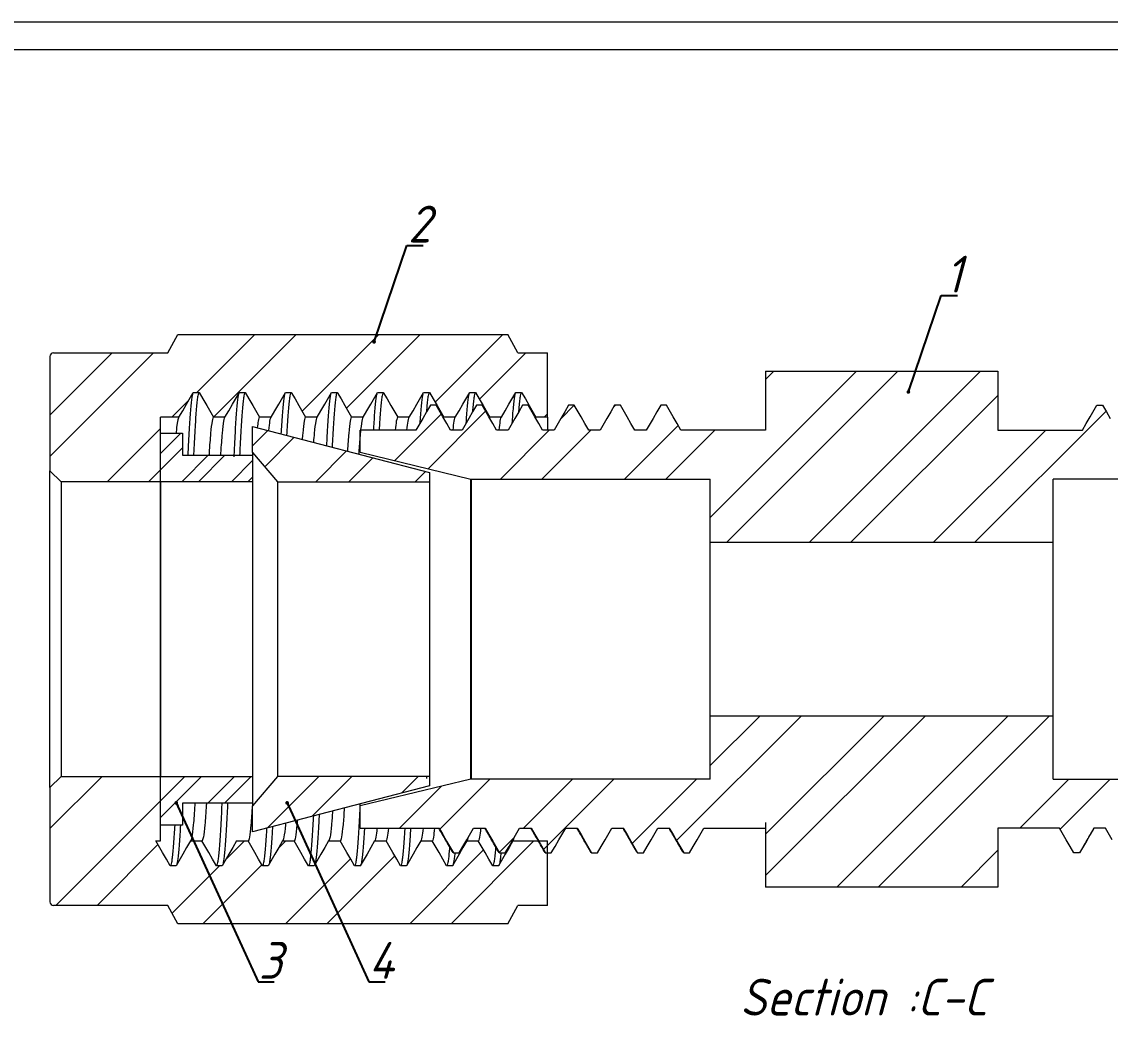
# Model space of a CAD drawing. Header units: millimetres. Extents: x 1580.7 to 1657.2, y 600 to 653.4.
# Drawn here: x 1607.15 to 1636.69, y 625.86 to 653.37 of the extents above; entities that cross this region are included whole.
import ezdxf

# ---------------------------------------------------------------- set-up
doc = ezdxf.new("R2010")
doc.units = ezdxf.units.MM
doc.linetypes.add('SLD-Solid', pattern=[0])
doc.styles.add('GENISO', font='geniso.shx', dxfattribs={"oblique": 15})
doc.dimstyles.new('Scale', dxfattribs={"dimscale": 0.2, "dimtxt": 2.5, "dimasz": 2.5, "dimexe": 1, "dimexo": 1, "dimgap": 0.2, "dimtad": 1, "dimdec": 1, "dimzin": 0, "dimtxsty": 'GENISO', "dimcen": 2.5, "dimclrd": 1, "dimclre": 1, "dimclrt": 7, "dimadec": 0, "dimazin": 0, "dimtfac": 1, "dimtdec": 1, "dimtmove": 0, "dimatfit": 3, "dimfxl": 1, "dimtzin": 0, "dimlwd": -1, "dimlwe": -1, "dimarcsym": 0})
pattern_1 = [(45, (1512.419, 629.7725), (-1.34704, 1.34704), []), (45, (1513.317, 629.7725), (-1.34704, 1.34704), [])]
pattern_2 = [(45, (1122.2181, 34.41785), (-0.6735192, 0.6735192), []), (45, (1122.6671, 34.41785), (-0.6735192, 0.6735192), [])]

msp = doc.modelspace()

# ---------------------------------------------------------------- hatches: boundary and pattern name
at = {"linetype": 'Continuous', "lineweight": 15, "true_color": 0xf26722}
h = msp.add_hatch(dxfattribs=at)
h.set_pattern_fill('ANSI32', color=30, scale=0.1, style=0)
h.set_pattern_definition(pattern_2)
h.paths.add_polyline_path([(1613.412, 641.602), (1613.412, 640.882), (1610.912, 640.882), (1610.912, 642.202), (1611.512, 642.202), (1611.512, 641.602)], flags=0)
h = msp.add_hatch(dxfattribs=at)
h.set_pattern_fill('ANSI32', color=30, scale=0.2, style=0)
h.set_pattern_definition(pattern_1)
h.paths.add_polyline_path([(1613.412, 642.382), (1618.212, 641.132), (1618.212, 640.882), (1614.09, 640.882), (1613.412, 641.676)], flags=0)
h = msp.add_hatch(dxfattribs=at)
h.set_pattern_fill('ANSI32', color=30, scale=0.1, style=0)
h.set_pattern_definition(pattern_2)
h.paths.add_polyline_path([(1610.912, 631.562), (1610.912, 632.882), (1613.412, 632.882), (1613.412, 632.162), (1611.512, 632.162), (1611.512, 631.562)], flags=0)
h = msp.add_hatch(dxfattribs=at)
h.set_pattern_fill('ANSI32', color=30, scale=0.2, style=0)
h.set_pattern_definition(pattern_1)
h.paths.add_polyline_path([(1614.09, 632.882), (1618.212, 632.882), (1618.212, 632.632), (1613.412, 631.382), (1613.412, 632.089)], flags=0)

# ---------------------------------------------------------------- linework, layer by layer
at = {"color": 5, "linetype": 'Continuous', "lineweight": 15}
for p, q in [((1611.112, 644.382), (1611.382, 644.882)), ((1611.382, 644.882), (1620.341, 644.882)), ((1620.612, 644.382), (1620.341, 644.882)), ((1607.912, 644.282), (1607.912, 641.182)), ((1608.012, 644.382), (1611.112, 644.382)), ((1620.612, 644.382), (1621.412, 644.382)), ((1621.412, 642.632), (1621.412, 644.382)), ((1627.333, 643.882), (1627.333, 642.282)), ((1627.333, 643.882), (1633.633, 643.882)), ((1627.333, 643.662), (1627.553, 643.882)), ((1633.633, 643.882), (1633.633, 642.282)), ((1611.218, 642.632), (1611.676, 643.09)), ((1611.619, 642.992), (1611.803, 643.309)), ((1611.803, 643.309), (1611.959, 643.309)), ((1611.959, 643.309), (1612.063, 643.129)), ((1612.063, 643.129), (1612.166, 642.949)), ((1612.869, 642.992), (1613.053, 643.309)), ((1613.053, 643.309), (1613.209, 643.309)), ((1613.209, 643.309), (1613.313, 643.129)), ((1613.313, 643.129), (1613.416, 642.949)), ((1614.119, 642.992), (1614.303, 643.309)), ((1614.303, 643.309), (1614.459, 643.309)), ((1614.459, 643.309), (1614.563, 643.129)), ((1614.563, 643.129), (1614.666, 642.949)), ((1615.369, 642.992), (1615.553, 643.309)), ((1615.553, 643.309), (1615.709, 643.309)), ((1615.709, 643.309), (1615.813, 643.129)), ((1615.813, 643.129), (1615.916, 642.949)), ((1616.619, 642.992), (1616.803, 643.309)), ((1616.803, 643.309), (1616.959, 643.309)), ((1616.959, 643.309), (1617.063, 643.129)), ((1617.063, 643.129), (1617.166, 642.949)), ((1617.869, 642.992), (1618.053, 643.309)), ((1618.053, 643.309), (1618.209, 643.309)), ((1618.209, 643.309), (1618.313, 643.129)), ((1618.313, 643.129), (1618.416, 642.949)), ((1619.119, 642.992), (1619.303, 643.309)), ((1619.303, 643.309), (1619.459, 643.309)), ((1619.459, 643.309), (1619.563, 643.129)), ((1619.563, 643.129), (1619.666, 642.949)), ((1620.369, 642.992), (1620.553, 643.309)), ((1620.553, 643.309), (1620.709, 643.309)), ((1620.709, 643.309), (1620.813, 643.129)), ((1620.813, 643.129), (1620.916, 642.949)), ((1611.412, 642.632), (1611.516, 642.812)), ((1611.516, 642.812), (1611.619, 642.992)), ((1612.166, 642.949), (1612.349, 642.632)), ((1612.662, 642.632), (1612.766, 642.812)), ((1612.766, 642.812), (1612.869, 642.992)), ((1613.416, 642.949), (1613.599, 642.632)), ((1613.912, 642.632), (1614.016, 642.812)), ((1614.016, 642.812), (1614.119, 642.992)), ((1614.666, 642.949), (1614.849, 642.632)), ((1615.162, 642.632), (1615.266, 642.812)), ((1615.266, 642.812), (1615.369, 642.992)), ((1615.916, 642.949), (1616.099, 642.632)), ((1616.412, 642.632), (1616.516, 642.812)), ((1616.516, 642.812), (1616.619, 642.992)), ((1617.166, 642.949), (1617.349, 642.632)), ((1617.662, 642.632), (1617.766, 642.812)), ((1617.766, 642.812), (1617.869, 642.992)), ((1618.132, 642.779), (1618.028, 642.599)), ((1618.236, 642.959), (1618.132, 642.779)), ((1618.392, 642.959), (1618.236, 642.959)), ((1618.575, 642.642), (1618.392, 642.959)), ((1618.416, 642.949), (1618.599, 642.632)), ((1618.912, 642.632), (1619.016, 642.812)), ((1619.016, 642.812), (1619.119, 642.992)), ((1619.382, 642.779), (1619.278, 642.599)), ((1619.486, 642.959), (1619.382, 642.779)), ((1619.642, 642.959), (1619.486, 642.959)), ((1619.825, 642.642), (1619.642, 642.959)), ((1619.666, 642.949), (1619.849, 642.632)), ((1620.162, 642.632), (1620.266, 642.812)), ((1620.266, 642.812), (1620.369, 642.992)), ((1620.632, 642.779), (1620.528, 642.599)), ((1620.736, 642.959), (1620.632, 642.779)), ((1620.892, 642.959), (1620.736, 642.959)), ((1621.075, 642.642), (1620.892, 642.959)), ((1620.916, 642.949), (1621.099, 642.632)), ((1621.775, 642.594), (1622.14, 642.959)), ((1621.882, 642.779), (1621.778, 642.599)), ((1621.986, 642.959), (1621.882, 642.779)), ((1622.142, 642.959), (1621.986, 642.959)), ((1622.325, 642.642), (1622.142, 642.959)), ((1623.132, 642.779), (1623.028, 642.599)), ((1623.236, 642.959), (1623.132, 642.779)), ((1623.199, 642.896), (1623.262, 642.959)), ((1623.392, 642.959), (1623.236, 642.959)), ((1623.575, 642.642), (1623.392, 642.959)), ((1624.382, 642.779), (1624.278, 642.599)), ((1624.486, 642.959), (1624.382, 642.779)), ((1624.642, 642.959), (1624.486, 642.959)), ((1624.825, 642.642), (1624.642, 642.959)), ((1636.14, 642.642), (1636.323, 642.959)), ((1636.323, 642.959), (1636.48, 642.959)), ((1636.48, 642.959), (1636.583, 642.779)), ((1636.583, 642.779), (1636.687, 642.599)), ((1611.412, 642.632), (1610.912, 642.632)), ((1610.912, 640.882), (1610.912, 642.632)), ((1612.662, 642.632), (1612.349, 642.632)), ((1613.912, 642.632), (1613.599, 642.632)), ((1615.162, 642.632), (1614.849, 642.632)), ((1616.412, 642.632), (1616.099, 642.632)), ((1617.662, 642.632), (1617.349, 642.632)), ((1618.028, 642.599), (1617.845, 642.282)), ((1618.679, 642.462), (1618.575, 642.642)), ((1618.912, 642.632), (1618.599, 642.632)), ((1618.783, 642.282), (1618.679, 642.462)), ((1619.278, 642.599), (1619.095, 642.282)), ((1619.929, 642.462), (1619.825, 642.642)), ((1620.162, 642.632), (1619.849, 642.632)), ((1620.033, 642.282), (1619.929, 642.462)), ((1620.528, 642.599), (1620.345, 642.282)), ((1621.179, 642.462), (1621.075, 642.642)), ((1621.412, 642.632), (1621.099, 642.632)), ((1621.283, 642.282), (1621.179, 642.462)), ((1621.321, 642.632), (1621.412, 642.723)), ((1621.778, 642.599), (1621.595, 642.282)), ((1622.429, 642.462), (1622.325, 642.642)), ((1622.533, 642.282), (1622.429, 642.462)), ((1623.028, 642.599), (1622.845, 642.282)), ((1623.679, 642.462), (1623.575, 642.642)), ((1623.783, 642.282), (1623.679, 642.462)), ((1624.278, 642.599), (1624.095, 642.282)), ((1624.929, 642.462), (1624.825, 642.642)), ((1625.033, 642.282), (1624.929, 642.462)), ((1635.933, 642.282), (1636.036, 642.462)), ((1636.036, 642.462), (1636.14, 642.642)), ((1610.912, 642.202), (1611.512, 642.202)), ((1610.912, 640.882), (1610.912, 642.202)), ((1611.512, 642.202), (1611.512, 641.602)), ((1613.412, 641.676), (1613.412, 642.382)), ((1613.412, 642.382), (1618.212, 641.132)), ((1617.845, 642.282), (1616.333, 642.282)), ((1616.333, 641.682), (1616.333, 642.282)), ((1619.095, 642.282), (1618.783, 642.282)), ((1620.345, 642.282), (1620.033, 642.282)), ((1621.595, 642.282), (1621.283, 642.282)), ((1622.845, 642.282), (1622.533, 642.282)), ((1624.095, 642.282), (1623.783, 642.282)), ((1627.333, 642.282), (1625.033, 642.282)), ((1633.633, 642.282), (1635.933, 642.282)), ((1611.512, 641.602), (1613.412, 641.602)), ((1613.412, 641.676), (1614.09, 640.882)), ((1613.412, 641.676), (1613.412, 632.089)), ((1613.412, 641.602), (1613.412, 640.882)), ((1616.333, 641.682), (1619.333, 640.957)), ((1607.912, 641.182), (1608.212, 640.882)), ((1607.912, 632.582), (1607.912, 641.182)), ((1618.212, 641.132), (1618.212, 640.882)), ((1610.912, 640.882), (1608.212, 640.882)), ((1608.212, 640.882), (1608.212, 632.882)), ((1610.912, 632.882), (1610.912, 640.882)), ((1613.412, 640.882), (1610.912, 640.882)), ((1610.912, 640.882), (1610.912, 632.882)), ((1613.412, 640.882), (1613.412, 632.882)), ((1614.09, 640.882), (1618.212, 640.882)), ((1614.09, 640.882), (1614.09, 632.882)), ((1618.212, 640.882), (1618.212, 632.882)), ((1619.333, 640.957), (1625.833, 640.957)), ((1625.833, 639.232), (1625.833, 640.957)), ((1641.633, 640.957), (1635.133, 640.957)), ((1635.133, 639.232), (1635.133, 640.957)), ((1635.133, 639.232), (1625.833, 639.232)), ((1625.833, 634.532), (1625.833, 639.232)), ((1635.133, 634.532), (1635.133, 639.232)), ((1625.833, 634.532), (1635.133, 634.532)), ((1625.833, 632.807), (1625.833, 634.532)), ((1625.833, 633.181), (1627.184, 634.532)), ((1635.133, 632.807), (1635.133, 634.532)), ((1608.212, 632.882), (1607.912, 632.582)), ((1608.212, 632.882), (1610.912, 632.882)), ((1610.912, 631.132), (1610.912, 632.882)), ((1610.912, 632.882), (1613.412, 632.882)), ((1610.912, 631.562), (1610.912, 632.882)), ((1614.09, 632.882), (1613.412, 632.089)), ((1613.412, 632.882), (1613.412, 632.162)), ((1618.212, 632.882), (1614.09, 632.882)), ((1619.333, 632.807), (1616.333, 632.082)), ((1618.212, 632.882), (1618.212, 632.632)), ((1625.833, 632.807), (1619.333, 632.807)), ((1635.133, 632.807), (1641.633, 632.807)), ((1607.912, 632.582), (1607.912, 629.482)), ((1618.212, 632.632), (1613.412, 631.382)), ((1611.512, 632.162), (1611.512, 631.562)), ((1613.412, 632.162), (1611.512, 632.162)), ((1613.412, 631.382), (1613.412, 632.089)), ((1616.333, 631.482), (1616.333, 632.082)), ((1611.512, 631.562), (1610.912, 631.562)), ((1627.333, 631.632), (1627.333, 629.882)), ((1616.333, 631.482), (1618.47, 631.482)), ((1618.47, 631.482), (1618.574, 631.303)), ((1618.574, 631.303), (1618.678, 631.123)), ((1619.225, 631.165), (1619.408, 631.482)), ((1619.408, 631.482), (1619.72, 631.482)), ((1619.72, 631.482), (1619.824, 631.303)), ((1619.824, 631.303), (1619.928, 631.123)), ((1620.475, 631.165), (1620.658, 631.482)), ((1620.658, 631.482), (1620.97, 631.482)), ((1620.97, 631.482), (1621.074, 631.303)), ((1621.074, 631.303), (1621.178, 631.123)), ((1621.725, 631.165), (1621.908, 631.482)), ((1621.908, 631.482), (1622.22, 631.482)), ((1622.22, 631.482), (1622.324, 631.303)), ((1622.324, 631.303), (1622.428, 631.123)), ((1622.975, 631.165), (1623.158, 631.482)), ((1623.158, 631.482), (1623.47, 631.482)), ((1623.47, 631.482), (1623.574, 631.303)), ((1623.574, 631.303), (1623.678, 631.123)), ((1624.225, 631.165), (1624.408, 631.482)), ((1624.408, 631.482), (1624.72, 631.482)), ((1624.72, 631.482), (1624.824, 631.303)), ((1624.824, 631.303), (1624.928, 631.123)), ((1625.475, 631.165), (1625.658, 631.482)), ((1625.658, 631.482), (1627.333, 631.482)), ((1635.308, 631.482), (1633.633, 631.482)), ((1633.633, 631.482), (1633.633, 629.882)), ((1635.491, 631.165), (1635.308, 631.482)), ((1636.141, 631.303), (1636.038, 631.123)), ((1636.245, 631.482), (1636.141, 631.303)), ((1636.558, 631.482), (1636.245, 631.482)), ((1636.741, 631.165), (1636.558, 631.482)), ((1610.787, 631.132), (1610.912, 631.132)), ((1610.97, 630.815), (1610.787, 631.132)), ((1611.621, 630.953), (1611.517, 630.773)), ((1611.724, 631.132), (1611.621, 630.953)), ((1611.724, 631.132), (1612.037, 631.132)), ((1612.22, 630.815), (1612.037, 631.132)), ((1612.871, 630.953), (1612.767, 630.773)), ((1612.974, 631.132), (1612.871, 630.953)), ((1612.974, 631.132), (1613.287, 631.132)), ((1613.47, 630.815), (1613.287, 631.132)), ((1614.121, 630.953), (1614.017, 630.773)), ((1614.106, 630.927), (1614.311, 631.132)), ((1614.224, 631.132), (1614.121, 630.953)), ((1614.224, 631.132), (1614.537, 631.132)), ((1614.72, 630.815), (1614.537, 631.132)), ((1615.371, 630.953), (1615.267, 630.773)), ((1615.474, 631.132), (1615.371, 630.953)), ((1615.474, 631.132), (1615.787, 631.132)), ((1615.97, 630.815), (1615.787, 631.132)), ((1616.621, 630.953), (1616.517, 630.773)), ((1616.724, 631.132), (1616.621, 630.953)), ((1616.724, 631.132), (1617.037, 631.132)), ((1617.22, 630.815), (1617.037, 631.132)), ((1617.871, 630.953), (1617.767, 630.773)), ((1617.974, 631.132), (1617.871, 630.953)), ((1617.974, 631.132), (1618.287, 631.132)), ((1618.47, 630.815), (1618.287, 631.132)), ((1618.678, 631.123), (1618.861, 630.806)), ((1619.017, 630.806), (1619.121, 630.985)), ((1619.121, 630.953), (1619.017, 630.773)), ((1619.121, 630.985), (1619.225, 631.165)), ((1619.224, 631.132), (1619.121, 630.953)), ((1619.224, 631.132), (1619.537, 631.132)), ((1619.72, 630.815), (1619.537, 631.132)), ((1619.928, 631.123), (1620.111, 630.806)), ((1620.103, 630.819), (1620.51, 631.226)), ((1620.267, 630.806), (1620.371, 630.985)), ((1620.371, 630.953), (1620.267, 630.773)), ((1620.371, 630.985), (1620.475, 631.165)), ((1620.474, 631.132), (1620.371, 630.953)), ((1620.474, 631.132), (1621.412, 631.132)), ((1621.178, 631.123), (1621.361, 630.806)), ((1621.412, 629.382), (1621.412, 631.132)), ((1621.517, 630.806), (1621.621, 630.985)), ((1621.621, 630.985), (1621.725, 631.165)), ((1622.428, 631.123), (1622.611, 630.806)), ((1622.767, 630.806), (1622.871, 630.985)), ((1622.871, 630.985), (1622.975, 631.165)), ((1623.678, 631.123), (1623.861, 630.806)), ((1624.017, 630.806), (1624.121, 630.985)), ((1624.121, 630.985), (1624.225, 631.165)), ((1624.928, 631.123), (1625.111, 630.806)), ((1625.267, 630.806), (1625.371, 630.985)), ((1625.371, 630.985), (1625.475, 631.165)), ((1635.595, 630.985), (1635.491, 631.165)), ((1635.698, 630.806), (1635.595, 630.985)), ((1636.038, 631.123), (1635.855, 630.806)), ((1611.074, 630.635), (1610.97, 630.815)), ((1611.517, 630.773), (1611.334, 630.456)), ((1612.324, 630.635), (1612.22, 630.815)), ((1612.767, 630.773), (1612.584, 630.456)), ((1613.574, 630.635), (1613.47, 630.815)), ((1614.017, 630.773), (1613.834, 630.456)), ((1614.824, 630.635), (1614.72, 630.815)), ((1615.267, 630.773), (1615.084, 630.456)), ((1616.074, 630.635), (1615.97, 630.815)), ((1616.517, 630.773), (1616.334, 630.456)), ((1617.324, 630.635), (1617.22, 630.815)), ((1617.767, 630.773), (1617.584, 630.456)), ((1618.574, 630.635), (1618.47, 630.815)), ((1619.017, 630.773), (1618.834, 630.456)), ((1618.85, 630.821), (1618.861, 630.806)), ((1618.861, 630.806), (1619.017, 630.806)), ((1619.824, 630.635), (1619.72, 630.815)), ((1620.267, 630.773), (1620.084, 630.456)), ((1620.1, 630.819), (1620.111, 630.806)), ((1620.111, 630.806), (1620.267, 630.806)), ((1621.361, 630.806), (1621.517, 630.806)), ((1622.6, 630.821), (1622.611, 630.806)), ((1622.611, 630.806), (1622.767, 630.806)), ((1623.85, 630.818), (1623.861, 630.806)), ((1623.861, 630.806), (1624.017, 630.806)), ((1625.1, 630.824), (1625.111, 630.806)), ((1625.111, 630.806), (1625.267, 630.806)), ((1635.855, 630.806), (1635.698, 630.806)), ((1635.865, 630.824), (1635.855, 630.806)), ((1611.178, 630.456), (1611.074, 630.635)), ((1611.334, 630.456), (1611.178, 630.456)), ((1612.428, 630.456), (1612.324, 630.635)), ((1612.584, 630.456), (1612.428, 630.456)), ((1613.678, 630.456), (1613.574, 630.635)), ((1613.834, 630.456), (1613.678, 630.456)), ((1614.928, 630.456), (1614.824, 630.635)), ((1615.084, 630.456), (1614.928, 630.456)), ((1616.178, 630.456), (1616.074, 630.635)), ((1616.334, 630.456), (1616.178, 630.456)), ((1617.428, 630.456), (1617.324, 630.635)), ((1617.584, 630.456), (1617.428, 630.456)), ((1618.678, 630.456), (1618.574, 630.635)), ((1618.834, 630.456), (1618.678, 630.456)), ((1619.928, 630.456), (1619.824, 630.635)), ((1620.084, 630.456), (1619.928, 630.456)), ((1633.633, 629.882), (1627.333, 629.882)), ((1611.112, 629.382), (1608.012, 629.382)), ((1611.382, 628.882), (1611.112, 629.382)), ((1620.341, 628.882), (1620.612, 629.382)), ((1621.412, 629.382), (1620.612, 629.382)), ((1620.341, 628.882), (1611.382, 628.882))]:
    msp.add_line(p, q, dxfattribs=at)
at = {"color": 30, "linetype": 'Continuous', "lineweight": 15, "true_color": 0xf26722}
for p, q in [((1611.895, 643.309), (1613.468, 644.882)), ((1612.346, 642.638), (1614.591, 644.882)), ((1614.753, 642.799), (1616.836, 644.882)), ((1615.956, 642.88), (1617.958, 644.882)), ((1618.363, 643.042), (1620.203, 644.882)), ((1607.912, 642.693), (1609.601, 644.382)), ((1607.912, 641.571), (1610.723, 644.382)), ((1619.566, 643.123), (1620.826, 644.382)), ((1625.833, 639.916), (1629.798, 643.882)), ((1626.271, 639.232), (1630.921, 643.882)), ((1628.516, 639.232), (1633.166, 643.882)), ((1629.639, 639.232), (1633.633, 643.226)), ((1618.173, 641.237), (1619.735, 642.799)), ((1633.006, 639.232), (1636.572, 642.798)), ((1617.269, 641.456), (1618.531, 642.718)), ((1609.468, 640.882), (1610.912, 642.326)), ((1620.138, 640.957), (1621.463, 642.282)), ((1621.261, 640.957), (1622.586, 642.282)), ((1623.506, 640.957), (1624.959, 642.41)), ((1624.628, 640.957), (1625.953, 642.282)), ((1631.884, 639.232), (1634.934, 642.282)), ((1610.591, 640.882), (1610.912, 641.203)), ((1624.916, 631.142), (1628.306, 634.532)), ((1627.333, 631.314), (1630.551, 634.532)), ((1627.333, 630.191), (1631.674, 634.532)), ((1629.269, 629.882), (1633.919, 634.532)), ((1630.391, 629.882), (1635.041, 634.532)), ((1607.912, 631.468), (1609.326, 632.882)), ((1618.489, 631.45), (1619.846, 632.807)), ((1620.766, 631.482), (1622.091, 632.807)), ((1621.306, 630.9), (1623.214, 632.807)), ((1623.713, 631.062), (1625.459, 632.807)), ((1634.236, 631.482), (1635.561, 632.807)), ((1635.326, 631.45), (1636.684, 632.807)), ((1617.398, 631.482), (1618.529, 632.613)), ((1608.071, 629.382), (1610.912, 632.223)), ((1609.194, 629.382), (1610.844, 631.033)), ((1612.682, 630.625), (1613.189, 631.132)), ((1618.796, 628.882), (1621.046, 631.132)), ((1614.306, 628.882), (1616.069, 630.644)), ((1615.429, 628.882), (1617.272, 630.725)), ((1617.674, 628.882), (1619.679, 630.887)), ((1632.636, 629.882), (1633.633, 630.878)), ((1611.227, 629.17), (1612.512, 630.456)), ((1612.061, 628.882), (1613.662, 630.483))]:
    msp.add_line(p, q, dxfattribs=at)
at = {"color": 5, "lineweight": 15}
msp.add_line((1621.412, 642.632), (1621.412, 642.282), dxfattribs=at)
at = {"color": 5, "lineweight": -2}
msp.add_line((1619.333, 640.957), (1619.333, 632.807), dxfattribs=at)
at = {"color": 7, "linetype": 'SLD-Solid', "lineweight": 15}
for points in [[(1580.745, 653.369), (1657.203, 653.369), (1657.203, 599.96), (1580.745, 599.96)], [(1581.494, 652.619), (1656.454, 652.619), (1656.454, 600.71), (1581.494, 600.71)]]:
    msp.add_lwpolyline(points, close=True, dxfattribs=at)
at = {"color": 5, "linetype": 'Continuous', "lineweight": 15}
for centre, start, end in [((1608.012, 644.282), 90, 180), ((1608.012, 629.482), 180, 270)]:
    msp.add_arc(centre, 0.1, start, end, dxfattribs=at)
for points, knots in [([(1611.784, 643.277), (1611.779, 643.258), (1611.768, 643.218), (1611.751, 643.096), (1611.733, 642.924), (1611.715, 642.705), (1611.697, 642.442), (1611.68, 642.14), (1611.665, 641.855), (1611.657, 641.668), (1611.654, 641.602)], [0, 0, 0, 0, 0.0256062, 0.0546386, 0.0838397, 0.1130945, 0.1417675, 0.170272, 0.1985034, 0.2134077, 0.2134077, 0.2134077, 0.2134077]), ([(1611.959, 643.309), (1611.953, 643.304), (1611.942, 643.295), (1611.925, 643.219), (1611.907, 643.097), (1611.889, 642.924), (1611.871, 642.705), (1611.853, 642.442), (1611.836, 642.14), (1611.821, 641.855), (1611.813, 641.668), (1611.81, 641.602)], [0, 0, 0, 0, 0.0283641, 0.0571119, 0.0861389, 0.1153345, 0.1445839, 0.1732516, 0.2017508, 0.2299769, 0.2448784, 0.2448784, 0.2448784, 0.2448784]), ([(1613.03, 643.258), (1613.026, 643.244), (1613.017, 643.209), (1613.001, 643.095), (1612.983, 642.924), (1612.965, 642.705), (1612.947, 642.442), (1612.93, 642.14), (1612.915, 641.842), (1612.906, 641.641), (1612.902, 641.56)], [0, 0, 0, 0, 0.0184258, 0.0476721, 0.0770883, 0.1065588, 0.1354431, 0.1641576, 0.192597, 0.2107684, 0.2107684, 0.2107684, 0.2107684]), ([(1613.209, 643.309), (1613.203, 643.304), (1613.192, 643.295), (1613.175, 643.219), (1613.157, 643.097), (1613.139, 642.924), (1613.121, 642.705), (1613.103, 642.442), (1613.086, 642.14), (1613.071, 641.855), (1613.063, 641.668), (1613.06, 641.602)], [0, 0, 0, 0, 0.0283641, 0.0571119, 0.0861389, 0.1153345, 0.1445839, 0.1732516, 0.2017508, 0.2299769, 0.2448784, 0.2448784, 0.2448784, 0.2448784]), ([(1614.28, 643.258), (1614.276, 643.244), (1614.267, 643.209), (1614.251, 643.095), (1614.233, 642.924), (1614.215, 642.705), (1614.198, 642.455), (1614.187, 642.271), (1614.182, 642.182)], [0, 0, 0, 0, 0.0184258, 0.0476721, 0.0770883, 0.1065588, 0.1354431, 0.1597648, 0.1597648, 0.1597648, 0.1597648]), ([(1614.459, 643.309), (1614.453, 643.304), (1614.442, 643.295), (1614.425, 643.219), (1614.407, 643.097), (1614.389, 642.924), (1614.371, 642.705), (1614.353, 642.444), (1614.342, 642.246), (1614.336, 642.142)], [0, 0, 0, 0, 0.0283641, 0.0571119, 0.0861389, 0.1153345, 0.1445839, 0.1732516, 0.200985, 0.200985, 0.200985, 0.200985]), ([(1615.53, 643.258), (1615.526, 643.244), (1615.517, 643.209), (1615.501, 643.095), (1615.483, 642.924), (1615.465, 642.705), (1615.447, 642.442), (1615.431, 642.159), (1615.42, 641.955), (1615.416, 641.86)], [0, 0, 0, 0, 0.0184258, 0.0476721, 0.0770883, 0.1065588, 0.1354431, 0.1641576, 0.1873463, 0.1873463, 0.1873463, 0.1873463]), ([(1615.709, 643.309), (1615.703, 643.304), (1615.692, 643.295), (1615.675, 643.219), (1615.657, 643.097), (1615.639, 642.924), (1615.621, 642.705), (1615.603, 642.442), (1615.586, 642.147), (1615.575, 641.93), (1615.57, 641.82)], [0, 0, 0, 0, 0.0283641, 0.0571119, 0.0861389, 0.1153345, 0.1445839, 0.1732516, 0.2017508, 0.2279926, 0.2279926, 0.2279926, 0.2279926]), ([(1616.78, 643.258), (1616.776, 643.244), (1616.767, 643.209), (1616.751, 643.095), (1616.733, 642.924), (1616.715, 642.705), (1616.7, 642.483), (1616.691, 642.335), (1616.688, 642.282)], [0, 0, 0, 0, 0.0184258, 0.0476721, 0.0770883, 0.1065588, 0.1354431, 0.1504207, 0.1504207, 0.1504207, 0.1504207]), ([(1616.959, 643.309), (1616.953, 643.304), (1616.942, 643.295), (1616.925, 643.219), (1616.907, 643.097), (1616.889, 642.924), (1616.871, 642.705), (1616.856, 642.483), (1616.847, 642.335), (1616.844, 642.282)], [0, 0, 0, 0, 0.0283641, 0.0571119, 0.0861389, 0.1153345, 0.1445839, 0.1732516, 0.1881162, 0.1881162, 0.1881162, 0.1881162]), ([(1618.03, 643.258), (1618.026, 643.244), (1618.017, 643.209), (1618.001, 643.095), (1617.983, 642.924), (1617.965, 642.712), (1617.954, 642.545), (1617.949, 642.461)], [0, 0, 0, 0, 0.0184258, 0.0476721, 0.0770883, 0.1065588, 0.1326562, 0.1326562, 0.1326562, 0.1326562]), ([(1618.209, 643.309), (1618.203, 643.304), (1618.192, 643.295), (1618.175, 643.219), (1618.157, 643.097), (1618.141, 642.942), (1618.131, 642.822), (1618.127, 642.77)], [0, 0, 0, 0, 0.0283641, 0.0571119, 0.0861389, 0.1153345, 0.1354126, 0.1354126, 0.1354126, 0.1354126]), ([(1619.28, 643.258), (1619.276, 643.244), (1619.267, 643.209), (1619.251, 643.095), (1619.233, 642.924), (1619.215, 642.712), (1619.204, 642.545), (1619.199, 642.461)], [0, 0, 0, 0, 0.0184258, 0.0476721, 0.0770883, 0.1065588, 0.1326562, 0.1326562, 0.1326562, 0.1326562]), ([(1619.459, 643.309), (1619.453, 643.304), (1619.442, 643.295), (1619.425, 643.219), (1619.407, 643.097), (1619.391, 642.942), (1619.381, 642.822), (1619.377, 642.77)], [0, 0, 0, 0, 0.0283641, 0.0571119, 0.0861389, 0.1153345, 0.1354125, 0.1354125, 0.1354125, 0.1354125]), ([(1620.53, 643.258), (1620.526, 643.244), (1620.517, 643.209), (1620.501, 643.095), (1620.483, 642.924), (1620.465, 642.712), (1620.454, 642.545), (1620.449, 642.461)], [0, 0, 0, 0, 0.0184258, 0.0476721, 0.0770883, 0.1065588, 0.1326562, 0.1326562, 0.1326562, 0.1326562]), ([(1620.709, 643.309), (1620.703, 643.304), (1620.692, 643.295), (1620.675, 643.219), (1620.657, 643.097), (1620.641, 642.942), (1620.631, 642.822), (1620.627, 642.77)], [0, 0, 0, 0, 0.0283641, 0.0571119, 0.0861389, 0.1153345, 0.1354126, 0.1354126, 0.1354126, 0.1354126]), ([(1620.892, 642.959), (1620.892, 642.959), (1620.898, 642.959), (1620.904, 642.957), (1620.911, 642.927), (1620.912, 642.925)], [0, 0, 0, 0, 0.00471, 0.910397, 1, 1, 1, 1]), ([(1611.412, 642.632), (1611.393, 642.632), (1611.371, 642.54), (1611.345, 642.307), (1611.34, 642.257), (1611.335, 642.202)], [0, 0, 0, 0, 0.125, 0.125, 0.1544721, 0.1544721, 0.1544721, 0.1544721]), ([(1612.349, 642.632), (1612.337, 642.632), (1612.325, 642.597), (1612.298, 642.451), (1612.285, 642.34), (1612.258, 642.049), (1612.244, 641.867), (1612.23, 641.639), (1612.229, 641.621), (1612.228, 641.602)], [0, 0, 0, 0, 0.0625, 0.0625, 0.125, 0.125, 0.1875, 0.1875, 0.1928686, 0.1928686, 0.1928686, 0.1928686]), ([(1612.662, 642.632), (1612.65, 642.632), (1612.637, 642.597), (1612.611, 642.451), (1612.597, 642.34), (1612.57, 642.049), (1612.557, 641.867), (1612.542, 641.639), (1612.541, 641.621), (1612.54, 641.602)], [0, 0, 0, 0, 0.0625, 0.0625, 0.125, 0.125, 0.1875, 0.1875, 0.1928686, 0.1928686, 0.1928686, 0.1928686]), ([(1613.599, 642.632), (1613.587, 642.632), (1613.575, 642.597), (1613.554, 642.48), (1613.545, 642.421), (1613.537, 642.35)], [0, 0, 0, 0, 0.0625, 0.0625, 0.1005099, 0.1005099, 0.1005099, 0.1005099]), ([(1613.912, 642.632), (1613.9, 642.632), (1613.887, 642.597), (1613.863, 642.464), (1613.852, 642.379), (1613.841, 642.27)], [0, 0, 0, 0, 0.0625, 0.0625, 0.1136592, 0.1136592, 0.1136592, 0.1136592]), ([(1614.849, 642.632), (1614.837, 642.632), (1614.825, 642.597), (1614.798, 642.451), (1614.785, 642.34), (1614.766, 642.142), (1614.762, 642.085), (1614.757, 642.023)], [0, 0, 0, 0, 0.0625, 0.0625, 0.125, 0.125, 0.1475622, 0.1475622, 0.1475622, 0.1475622]), ([(1615.162, 642.632), (1615.15, 642.632), (1615.137, 642.597), (1615.111, 642.451), (1615.097, 642.34), (1615.077, 642.122), (1615.07, 642.041), (1615.064, 641.952)], [0, 0, 0, 0, 0.0625, 0.0625, 0.125, 0.125, 0.1560049, 0.1560049, 0.1560049, 0.1560049]), ([(1616.099, 642.632), (1616.087, 642.632), (1616.075, 642.597), (1616.048, 642.451), (1616.035, 642.34), (1616.009, 642.062), (1615.997, 641.899), (1615.985, 641.712)], [0, 0, 0, 0, 0.0625, 0.0625, 0.125, 0.125, 0.1819645, 0.1819645, 0.1819645, 0.1819645]), ([(1616.412, 642.632), (1616.4, 642.632), (1616.387, 642.597), (1616.361, 642.451), (1616.347, 642.34), (1616.321, 642.062), (1616.309, 641.899), (1616.297, 641.712)], [0, 0, 0, 0, 0.0625, 0.0625, 0.125, 0.125, 0.1819645, 0.1819645, 0.1819645, 0.1819645]), ([(1617.349, 642.632), (1617.337, 642.632), (1617.325, 642.597), (1617.301, 642.466), (1617.291, 642.385), (1617.28, 642.282)], [0, 0, 0, 0, 0.0625, 0.0625, 0.1117986, 0.1117986, 0.1117986, 0.1117986]), ([(1617.662, 642.632), (1617.65, 642.632), (1617.637, 642.597), (1617.614, 642.466), (1617.603, 642.385), (1617.592, 642.282)], [0, 0, 0, 0, 0.0625, 0.0625, 0.1117986, 0.1117986, 0.1117986, 0.1117986]), ([(1618.912, 642.632), (1618.9, 642.632), (1618.887, 642.597), (1618.864, 642.466), (1618.853, 642.385), (1618.842, 642.282)], [0, 0, 0, 0, 0.0625, 0.0625, 0.1117986, 0.1117986, 0.1117986, 0.1117986]), ([(1620.162, 642.632), (1620.15, 642.632), (1620.137, 642.597), (1620.114, 642.466), (1620.103, 642.385), (1620.092, 642.282)], [0, 0, 0, 0, 0.0625, 0.0625, 0.1117986, 0.1117986, 0.1117986, 0.1117986]), ([(1616.342, 642.282), (1616.34, 642.255), (1616.337, 642.225), (1616.32, 642.049), (1616.307, 641.867), (1616.293, 641.649), (1616.293, 641.641), (1616.292, 641.632)], [0.11179856, 0.11179856, 0.11179856, 0.11179856, 0.125, 0.125, 0.1875, 0.1875, 0.18995003, 0.18995003, 0.18995003, 0.18995003]), ([(1611.846, 632.162), (1611.845, 632.144), (1611.844, 632.125), (1611.83, 631.897), (1611.816, 631.716), (1611.789, 631.424), (1611.775, 631.314), (1611.749, 631.168), (1611.736, 631.132), (1611.724, 631.132)], [0.8071314, 0.8071314, 0.8071314, 0.8071314, 0.8125, 0.8125, 0.875, 0.875, 0.9375, 0.9375, 1, 1, 1, 1]), ([(1612.159, 632.162), (1612.158, 632.144), (1612.156, 632.125), (1612.142, 631.897), (1612.129, 631.716), (1612.102, 631.424), (1612.088, 631.314), (1612.062, 631.168), (1612.049, 631.132), (1612.037, 631.132)], [0.8071314, 0.8071314, 0.8071314, 0.8071314, 0.8125, 0.8125, 0.875, 0.875, 0.9375, 0.9375, 1, 1, 1, 1]), ([(1612.576, 632.162), (1612.573, 632.094), (1612.565, 631.903), (1612.55, 631.612), (1612.532, 631.307), (1612.514, 631.044), (1612.496, 630.828), (1612.478, 630.66), (1612.461, 630.542), (1612.444, 630.469), (1612.433, 630.46), (1612.428, 630.456)], [0.7532711, 0.7532711, 0.7532711, 0.7532711, 0.768799, 0.797764, 0.8270104, 0.8564266, 0.885897, 0.9147813, 0.9434959, 0.9719353, 1, 1, 1, 1]), ([(1612.733, 632.162), (1612.73, 632.094), (1612.721, 631.903), (1612.706, 631.612), (1612.688, 631.307), (1612.67, 631.044), (1612.652, 630.827), (1612.634, 630.661), (1612.618, 630.544), (1612.607, 630.505), (1612.602, 630.487)], [0.786446, 0.786446, 0.786446, 0.786446, 0.8018575, 0.8306053, 0.8596323, 0.8888279, 0.9180773, 0.946745, 0.9752442, 1, 1, 1, 1]), ([(1613.412, 632.217), (1613.41, 632.18), (1613.407, 632.143), (1613.392, 631.897), (1613.379, 631.716), (1613.352, 631.424), (1613.338, 631.314), (1613.312, 631.168), (1613.299, 631.132), (1613.287, 631.132)], [0.8018775, 0.8018775, 0.8018775, 0.8018775, 0.8125, 0.8125, 0.875, 0.875, 0.9375, 0.9375, 1, 1, 1, 1]), ([(1616.325, 632.141), (1616.323, 632.08), (1616.314, 631.897), (1616.3, 631.612), (1616.282, 631.307), (1616.264, 631.044), (1616.246, 630.828), (1616.228, 630.66), (1616.211, 630.542), (1616.194, 630.469), (1616.183, 630.46), (1616.178, 630.456)], [0.7548907, 0.7548907, 0.7548907, 0.7548907, 0.768799, 0.797764, 0.8270104, 0.8564266, 0.885897, 0.9147813, 0.9434959, 0.9719353, 1, 1, 1, 1]), ([(1615.218, 631.853), (1615.214, 631.772), (1615.204, 631.581), (1615.188, 631.307), (1615.17, 631.044), (1615.152, 630.827), (1615.134, 630.661), (1615.118, 630.544), (1615.107, 630.505), (1615.102, 630.487)], [0.8107447, 0.8107447, 0.8107447, 0.8107447, 0.8306053, 0.8596323, 0.8888279, 0.9180773, 0.946745, 0.9752442, 1, 1, 1, 1]), ([(1615.582, 631.947), (1615.572, 631.804), (1615.563, 631.677), (1615.539, 631.424), (1615.525, 631.314), (1615.499, 631.168), (1615.486, 631.132), (1615.474, 631.132)], [0.8289542, 0.8289542, 0.8289542, 0.8289542, 0.875, 0.875, 0.9375, 0.9375, 1, 1, 1, 1]), ([(1615.9, 632.03), (1615.889, 631.853), (1615.877, 631.698), (1615.852, 631.424), (1615.838, 631.314), (1615.812, 631.168), (1615.799, 631.132), (1615.787, 631.132)], [0.8202754, 0.8202754, 0.8202754, 0.8202754, 0.875, 0.875, 0.9375, 0.9375, 1, 1, 1, 1]), ([(1611.297, 631.562), (1611.292, 631.475), (1611.281, 631.291), (1611.264, 631.044), (1611.246, 630.828), (1611.228, 630.66), (1611.211, 630.542), (1611.194, 630.469), (1611.183, 630.46), (1611.178, 630.456)], [0.8044383, 0.8044383, 0.8044383, 0.8044383, 0.8282759, 0.8574769, 0.8867317, 0.9154047, 0.9439092, 0.9721406, 1, 1, 1, 1]), ([(1611.453, 631.562), (1611.448, 631.475), (1611.437, 631.291), (1611.42, 631.044), (1611.402, 630.827), (1611.384, 630.661), (1611.368, 630.544), (1611.357, 630.505), (1611.352, 630.487)], [0.8357991, 0.8357991, 0.8357991, 0.8357991, 0.8596323, 0.8888279, 0.9180773, 0.946745, 0.9752442, 1, 1, 1, 1]), ([(1614.307, 631.615), (1614.305, 631.6), (1614.304, 631.585), (1614.289, 631.424), (1614.275, 631.314), (1614.249, 631.168), (1614.236, 631.132), (1614.224, 631.132)], [0.8686838, 0.8686838, 0.8686838, 0.8686838, 0.875, 0.875, 0.9375, 0.9375, 1, 1, 1, 1]), ([(1614.626, 631.698), (1614.623, 631.653), (1614.619, 631.61), (1614.602, 631.424), (1614.588, 631.314), (1614.562, 631.168), (1614.549, 631.132), (1614.537, 631.132)], [0.8577772, 0.8577772, 0.8577772, 0.8577772, 0.875, 0.875, 0.9375, 0.9375, 1, 1, 1, 1]), ([(1615.06, 631.811), (1615.057, 631.745), (1615.047, 631.569), (1615.032, 631.307), (1615.014, 631.044), (1614.996, 630.828), (1614.978, 630.66), (1614.961, 630.542), (1614.944, 630.469), (1614.933, 630.46), (1614.928, 630.456)], [0.7811839, 0.7811839, 0.7811839, 0.7811839, 0.797764, 0.8270104, 0.8564266, 0.885897, 0.9147813, 0.9434959, 0.9719353, 1, 1, 1, 1]), ([(1613.792, 631.481), (1613.789, 631.424), (1613.78, 631.269), (1613.764, 631.044), (1613.746, 630.828), (1613.728, 630.66), (1613.711, 630.542), (1613.694, 630.469), (1613.683, 630.46), (1613.678, 630.456)], [0.8105528, 0.8105528, 0.8105528, 0.8105528, 0.8270104, 0.8564266, 0.885897, 0.9147813, 0.9434959, 0.9719353, 1, 1, 1, 1]), ([(1613.951, 631.523), (1613.947, 631.45), (1613.937, 631.28), (1613.92, 631.044), (1613.902, 630.827), (1613.884, 630.661), (1613.868, 630.544), (1613.857, 630.505), (1613.852, 630.487)], [0.8394398, 0.8394398, 0.8394398, 0.8394398, 0.8596323, 0.8888279, 0.9180773, 0.946745, 0.9752442, 1, 1, 1, 1]), ([(1616.449, 631.482), (1616.445, 631.424), (1616.436, 631.269), (1616.42, 631.044), (1616.402, 630.828), (1616.384, 630.66), (1616.367, 630.542), (1616.35, 630.469), (1616.339, 630.46), (1616.334, 630.456)], [0.8104616, 0.8104616, 0.8104616, 0.8104616, 0.8270104, 0.8564266, 0.885897, 0.9147813, 0.9434959, 0.9719353, 1, 1, 1, 1]), ([(1616.787, 631.482), (1616.776, 631.377), (1616.766, 631.295), (1616.742, 631.164), (1616.729, 631.128), (1616.717, 631.128)], [0.8875489, 0.8875489, 0.8875489, 0.8875489, 0.9375, 0.9375, 1, 1, 1, 1]), ([(1617.1, 631.482), (1617.089, 631.377), (1617.078, 631.295), (1617.055, 631.164), (1617.042, 631.128), (1617.03, 631.128)], [0.8875489, 0.8875489, 0.8875489, 0.8875489, 0.9375, 0.9375, 1, 1, 1, 1]), ([(1617.542, 631.482), (1617.539, 631.424), (1617.53, 631.269), (1617.514, 631.044), (1617.496, 630.828), (1617.478, 630.66), (1617.461, 630.542), (1617.444, 630.469), (1617.433, 630.46), (1617.428, 630.456)], [0.8104616, 0.8104616, 0.8104616, 0.8104616, 0.8270104, 0.8564266, 0.885897, 0.9147813, 0.9434959, 0.9719353, 1, 1, 1, 1]), ([(1617.699, 631.482), (1617.695, 631.424), (1617.686, 631.269), (1617.67, 631.044), (1617.652, 630.828), (1617.634, 630.66), (1617.617, 630.542), (1617.6, 630.469), (1617.589, 630.46), (1617.584, 630.456)], [0.8104616, 0.8104616, 0.8104616, 0.8104616, 0.8270104, 0.8564266, 0.885897, 0.9147813, 0.9434959, 0.9719353, 1, 1, 1, 1]), ([(1618.037, 631.482), (1618.026, 631.377), (1618.016, 631.295), (1617.992, 631.164), (1617.979, 631.128), (1617.967, 631.128)], [0.8875489, 0.8875489, 0.8875489, 0.8875489, 0.9375, 0.9375, 1, 1, 1, 1]), ([(1618.35, 631.482), (1618.339, 631.377), (1618.328, 631.295), (1618.305, 631.164), (1618.292, 631.128), (1618.28, 631.128)], [0.8875489, 0.8875489, 0.8875489, 0.8875489, 0.9375, 0.9375, 1, 1, 1, 1]), ([(1618.85, 630.815), (1618.785, 630.927), (1618.656, 631.15), (1618.528, 631.373), (1618.464, 631.482)], [0, 0, 0, 0, 0.507546, 1, 1, 1, 1]), ([(1619.6, 631.482), (1619.589, 631.377), (1619.578, 631.295), (1619.555, 631.164), (1619.542, 631.128), (1619.53, 631.128)], [0.8875489, 0.8875489, 0.8875489, 0.8875489, 0.9375, 0.9375, 1, 1, 1, 1]), ([(1620.1, 630.815), (1620.035, 630.927), (1619.906, 631.15), (1619.778, 631.373), (1619.714, 631.482)], [0, 0, 0, 0, 0.507546, 1, 1, 1, 1]), ([(1621.35, 630.815), (1621.285, 630.927), (1621.156, 631.15), (1621.028, 631.373), (1620.964, 631.482)], [0, 0, 0, 0, 0.507546, 1, 1, 1, 1]), ([(1622.6, 630.815), (1622.535, 630.927), (1622.406, 631.15), (1622.278, 631.373), (1622.214, 631.482)], [0, 0, 0, 0, 0.507546, 1, 1, 1, 1]), ([(1623.85, 630.815), (1623.785, 630.927), (1623.656, 631.15), (1623.528, 631.373), (1623.464, 631.482)], [0, 0, 0, 0, 0.507546, 1, 1, 1, 1]), ([(1625.1, 630.815), (1625.035, 630.928), (1624.906, 631.15), (1624.778, 631.373), (1624.714, 631.482)], [0, 0, 0, 0, 0.507873, 1, 1, 1, 1]), ([(1635.865, 630.815), (1635.93, 630.928), (1636.059, 631.15), (1636.188, 631.373), (1636.251, 631.482)], [0, 0, 0, 0, 0.507873, 1, 1, 1, 1]), ([(1618.759, 630.982), (1618.754, 630.929), (1618.744, 630.811), (1618.728, 630.66), (1618.711, 630.542), (1618.694, 630.469), (1618.683, 630.46), (1618.678, 630.456)], [0.8651506, 0.8651506, 0.8651506, 0.8651506, 0.885897, 0.9147813, 0.9434959, 0.9719353, 1, 1, 1, 1]), ([(1620.009, 630.982), (1620.004, 630.929), (1619.994, 630.811), (1619.978, 630.66), (1619.961, 630.542), (1619.944, 630.469), (1619.933, 630.46), (1619.928, 630.456)], [0.8651505, 0.8651505, 0.8651505, 0.8651505, 0.885897, 0.9147813, 0.9434959, 0.9719353, 1, 1, 1, 1]), ([(1618.899, 630.806), (1618.894, 630.754), (1618.884, 630.654), (1618.867, 630.542), (1618.85, 630.469), (1618.839, 630.46), (1618.834, 630.456)], [0.8903333, 0.8903333, 0.8903333, 0.8903333, 0.9147813, 0.9434959, 0.9719353, 1, 1, 1, 1]), ([(1620.149, 630.806), (1620.144, 630.754), (1620.134, 630.654), (1620.117, 630.542), (1620.1, 630.469), (1620.089, 630.46), (1620.084, 630.456)], [0.8903333, 0.8903333, 0.8903333, 0.8903333, 0.9147813, 0.9434959, 0.9719353, 1, 1, 1, 1]), ([(1621.35, 630.82), (1621.352, 630.815), (1621.355, 630.805), (1621.359, 630.806), (1621.361, 630.806)], [0, 0, 0, 0, 0.443338, 1, 1, 1, 1])]:
    msp.add_open_spline(points, degree=3, knots=knots, dxfattribs=at)
for points in [[(1618.599, 642.632), (1618.595, 642.632), (1618.591, 642.628), (1618.587, 642.621)], [(1619.849, 642.632), (1619.845, 642.632), (1619.841, 642.628), (1619.837, 642.621)], [(1621.099, 642.632), (1621.095, 642.632), (1621.091, 642.628), (1621.087, 642.621)], [(1618.134, 632.882), (1618.133, 632.863), (1618.132, 632.844), (1618.131, 632.825)], [(1619.25, 631.209), (1619.239, 631.155), (1619.228, 631.128), (1619.217, 631.128)], [(1620.502, 631.218), (1620.49, 631.158), (1620.478, 631.128), (1620.467, 631.128)]]:
    msp.add_open_spline(points, degree=3, dxfattribs=at)

# ---------------------------------------------------------------- texts
at = {"color": 7, "lineweight": -2, "char_height": 1, "attachment_point": 5, "style": 'GENISO'}
for s, insert in [('2', (1617.938, 647.877)), ('1', (1632.438, 646.518)), ('3', (1613.897, 627.889)), ('4', (1616.904, 627.889))]:
    msp.add_mtext(s, dxfattribs=dict(at, insert=insert))
at = {"color": 7, "insert": (1629.995, 626.893), "char_height": 1, "attachment_point": 5, "style": 'GENISO'}
msp.add_mtext('Section :C-C', dxfattribs=at)

# ---------------------------------------------------------------- leaders
at = {"color": 3, "lineweight": -2}
for points in [[(1616.707, 644.68), (1617.601, 647.294), (1618.042, 647.294)], [(1631.207, 643.321), (1632.1, 645.934), (1632.542, 645.934)], [(1611.341, 632.166), (1613.559, 627.305), (1614.001, 627.305)], [(1614.348, 632.166), (1616.567, 627.305), (1617.008, 627.305)]]:
    msp.add_leader(points, dimstyle='Scale', override={"dimasz": 0.5, "dimldrblk": 'Dot'}, dxfattribs=at)

doc.saveas('drawing.dxf')
